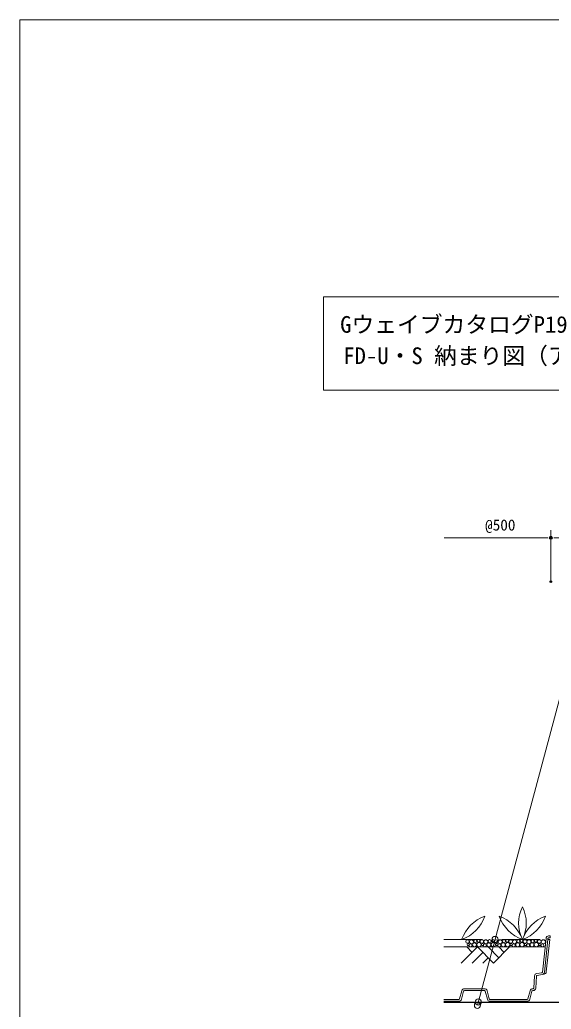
# Model space of a CAD drawing. Units: millimetres, scale not verified. Extents: x -1485 to 1485, y -1050 to 1050.
# Drawn here: x -1485 to -785, y -253 to 1050 of the extents above; entities that cross this region are included whole.
import ezdxf
from ezdxf.enums import TextEntityAlignment as Align

# ---------------------------------------------------------------- set-up
doc = ezdxf.new("R2010")
doc.units = ezdxf.units.MM
doc.header["$LTSCALE"] = 4
doc.header["$PDMODE"] = 32
doc.header["$PDSIZE"] = 2
doc.linetypes.add('USER1', pattern=[19.05, 12.7, -6.35])
for name, color, linetype, lineweight in [('0-0_0', 7, 'Continuous', 18), ('0-4_BOUSUI', 1, 'Continuous', 18), ('0-8_sunpo', 7, 'Continuous', 18), ('0-9_MOJI', 7, 'Continuous', 18), ('0-A_ecom', 7, 'Continuous', 18), ('0-B_GREEN', 3, 'Continuous', 18), ('0-E_DECKM', 7, 'Continuous', 18)]:
    doc.layers.add(name, color=color, linetype=linetype, lineweight=lineweight)
doc.layers.add('0-1_DEFPOINTS', color=7, linetype='Continuous')
doc.styles.add('ＭＳ ゴシック', font='')
doc.styles.get('ＭＳ ゴシック').set_extended_font_data('MS Gothic')

# ---------------------------------------------------------------- blocks, each defined once
blk = doc.blocks.new('_Dot')
at = {"layer": '0-0_0'}
for p, q in [((-0.5, 0), (-1, 0)), ((0.25, 0), (-0.25, 0))]:
    blk.add_line(p, q, dxfattribs=at)
blk.add_circle((0, 0), 0.25, dxfattribs=at)
blk = doc.blocks.new('D2')
at = {"layer": '0-1_DEFPOINTS'}
for p in [(699.777, 1418.116), (699.777, 1360.194), (1199.777, 1360.194)]:
    blk.add_point(p, dxfattribs=at)
at = {"layer": '0-8_sunpo'}
for p, q in [((699.777, 1360.694), (699.777, 1428.116)), ((1199.777, 1360.694), (1199.777, 1428.116)), ((1191.777, 1418.116), (707.777, 1418.116))]:
    blk.add_line(p, q, dxfattribs=at)
at = {"layer": '0-8_sunpo', "xscale": 8, "yscale": 8, "rotation": 180}
blk.add_blockref('_Dot', (699.777, 1418.116), dxfattribs=at)
at = {"layer": '0-8_sunpo', "xscale": 8, "yscale": 8}
blk.add_blockref('_Dot', (1199.777, 1418.116), dxfattribs=at)
at = {"layer": '0-8_sunpo', "style": 'ＭＳ ゴシック'}
blk.add_text('500', height=14.66, dxfattribs=at).set_placement((934.777, 1423.116), align=Align.BOTTOM_LEFT)

msp = doc.modelspace()

# ---------------------------------------------------------------- linework, layer by layer
at = {"layer": '0-0_0'}
msp.add_lwpolyline([(-1485, -1050), (1485, -1050), (1485, 1050), (-1485, 1050)], close=True, dxfattribs=at)
at = {"layer": '0-4_BOUSUI'}
msp.add_line((-926.14, -243.801), (341.133, -243.937), dxfattribs=at)
at = {"layer": '0-8_sunpo'}
for p, q in [((-793.223, 368.116), (-925.89, 368.116)), ((-785.223, 310.694), (-785.223, 368.116))]:
    msp.add_line(p, q, dxfattribs=at)
at = {"layer": '0-9_MOJI'}
msp.add_line((-882.019, -247.491), (-749.109, 248.535), dxfattribs=at)
msp.add_lwpolyline([(-1084.586, 562.23), (193.986, 562.23), (193.986, 685.297), (-1084.586, 685.297)], close=True, dxfattribs=at)
for centre in [(-858.764, -160.701), (-882.019, -247.491), (-880.869, -243.201)]:
    msp.add_circle(centre, 4, dxfattribs=at)
at = {"layer": '0-A_ecom', "color": 3, "linetype": 'USER1'}
msp.add_line((-926.14, -160.701), (-789.214, -160.701), dxfattribs=at)
at = {"layer": '0-A_ecom'}
for p, q in [((-791.583, -159.332), (-796.283, -203.672)), ((-926.14, -170.701), (-792.788, -170.701)), ((-881.962, -170.701), (-903.175, -191.914)), ((-896.104, -170.701), (-889.033, -177.772)), ((-874.891, -177.772), (-889.033, -191.914)), ((-881.962, -170.701), (-860.749, -191.914)), ((-867.82, -170.701), (-853.678, -184.843)), ((-839.536, -170.701), (-860.749, -191.914)), ((-853.678, -170.701), (-846.607, -177.772)), ((-867.82, -184.843), (-874.891, -191.914)), ((-797.121, -204.554), (-803.717, -205.596)), ((-803.327, -208.065), (-796.731, -207.024)), ((-796.731, -207.024), (-794.175, -206.62)), ((-806.665, -208.854), (-807.571, -224.758)), ((-805.075, -224.9), (-804.169, -208.996)), ((-902.537, -228.295), (-905.394, -238.96)), ((-902.979, -239.607), (-900.122, -228.942)), ((-872.69, -225.701), (-899.156, -225.701)), ((-899.156, -228.201), (-872.69, -228.201)), ((-871.725, -228.942), (-868.867, -239.607)), ((-866.452, -238.96), (-869.31, -228.295)), ((-812.537, -228.295), (-815.394, -238.96)), ((-812.979, -239.607), (-810.122, -228.942)), ((-808.569, -225.701), (-809.156, -225.701)), ((-809.156, -228.201), (-808.569, -228.201)), ((-906.36, -239.701), (-926.14, -239.701)), ((-926.14, -242.201), (-906.36, -242.201)), ((-816.36, -239.701), (-865.486, -239.701)), ((-865.486, -242.201), (-816.36, -242.201))]:
    msp.add_line(p, q, dxfattribs=at)
at = {"layer": '0-A_ecom', "color": 1}
for p, q in [((41.696, -243.201), (-926.14, -243.201)), ((41.696, -243.801), (-926.14, -243.801))]:
    msp.add_line(p, q, dxfattribs=at)
at = {"layer": '0-A_ecom'}
for points in [[(-788.103, -158.701), (-786.223, -158.701), (-786.223, -156.201), (-788.103, -156.201)], [(-793.797, -203.935), (-789.214, -160.701), (-789.097, -159.595)], [(-791.24, -203.531), (-786.7, -160.701), (-789.214, -160.701)]]:
    msp.add_lwpolyline(points, dxfattribs=at)
for centre, radius in [((-895.078, -163.433), 2.322), ((-894.318, -167.633), 1.311), ((-891.027, -168.575), 1.925), ((-889.854, -163.844), 2.658), ((-885.774, -167.975), 2.579), ((-884.859, -163.032), 2.127), ((-880.038, -167.615), 2.903), ((-880.64, -162.593), 1.865), ((-876.135, -163.433), 2.322), ((-875.375, -167.633), 1.311), ((-872.084, -168.575), 1.925), ((-870.912, -163.844), 2.658), ((-866.832, -167.975), 2.579), ((-865.916, -163.032), 2.127), ((-861.096, -167.615), 2.903), ((-861.697, -162.593), 1.865), ((-857.192, -163.433), 2.322), ((-856.432, -167.633), 1.311), ((-853.141, -168.575), 1.925), ((-851.969, -163.844), 2.658), ((-847.889, -167.975), 2.579), ((-846.973, -163.032), 2.127), ((-842.153, -167.615), 2.903), ((-842.754, -162.593), 1.865), ((-838.249, -163.433), 2.322), ((-837.489, -167.633), 1.311), ((-834.199, -168.575), 1.925), ((-833.026, -163.844), 2.658), ((-828.946, -167.975), 2.579), ((-828.03, -163.032), 2.127), ((-823.21, -167.615), 2.903), ((-823.811, -162.593), 1.865), ((-819.307, -163.433), 2.322), ((-818.547, -167.633), 1.311), ((-815.256, -168.575), 1.925), ((-814.083, -163.844), 2.658), ((-810.003, -167.975), 2.579), ((-809.088, -163.032), 2.127), ((-804.267, -167.615), 2.903), ((-804.869, -162.593), 1.865), ((-800.364, -163.433), 2.322), ((-799.604, -167.633), 1.311), ((-796.313, -168.575), 1.925), ((-795.141, -163.844), 2.658)]:
    msp.add_circle(centre, radius, dxfattribs=at)
for centre, radius, start, end in [((-788.103, -159.701), 3.5, 90, 173.94924), ((-788.103, -159.701), 1, 90, 173.94942), ((-803.171, -209.053), 3.5, 98.97689, 176.74065), ((-803.171, -209.053), 1, 98.97687, 176.74065), ((-797.278, -203.566), 1, 278.97689, 353.94924), ((-797.278, -203.566), 3.5, 278.97687, 353.94924), ((-794.721, -203.163), 3.5, 278.97687, 353.94924), ((-899.156, -229.201), 3.5, 90, 164.99996), ((-899.156, -229.201), 1, 90, 165.00003), ((-872.69, -229.201), 3.5, 15.00004, 90), ((-872.69, -229.201), 1, 14.99997, 90), ((-809.156, -229.201), 3.5, 90, 164.99996), ((-809.156, -229.201), 1, 90, 165.00003), ((-808.569, -224.701), 1, 270, 356.74065), ((-808.569, -224.701), 3.5, 270, 356.74065), ((-906.36, -238.701), 1, 270, 344.99996), ((-906.36, -238.701), 3.5, 270, 345.00003), ((-865.486, -238.701), 3.5, 194.99997, 270), ((-865.486, -238.701), 1, 195.00004, 270), ((-816.36, -238.701), 1, 270, 344.99996), ((-816.36, -238.701), 3.5, 270, 345.00003)]:
    msp.add_arc(centre, radius, start, end, dxfattribs=at)
at = {"layer": '0-B_GREEN'}
for centre, radius, start, end in [((-854.051, -178.677), 51.907, 110.6415, 159.73837), ((-918.494, -114.66), 48.659, 288.88305, 341.49791), ((-871.441, -178.677), 51.907, 20.26163, 69.3585), ((-806.998, -114.66), 48.659, 198.50209, 251.11695), ((-780.531, -139.308), 47.326, 153.12829, 206.87401), ((-864.961, -139.308), 47.326, 333.12599, 26.87171), ((-774.051, -178.677), 51.907, 110.6415, 159.73837), ((-838.494, -114.66), 48.659, 288.88305, 341.49791)]:
    msp.add_arc(centre, radius, start, end, dxfattribs=at)
at = {"layer": '0-E_DECKM'}
msp.add_line((-785.223, 353.821), (-785.223, 310.194), dxfattribs=at)

# ---------------------------------------------------------------- block references
at = {"layer": '0-8_sunpo'}
msp.add_blockref('D2', (-1485, -1050), dxfattribs=at)
at = {"layer": '0-8_sunpo', "xscale": -8, "yscale": 8, "rotation": 180}
msp.add_blockref('_Dot', (-785.223, 368.116), dxfattribs=at)

# ---------------------------------------------------------------- texts
at = {"layer": '0-8_sunpo', "style": 'ＭＳ ゴシック'}
msp.add_text('@500', height=14.66, dxfattribs=at).set_placement((-871.793, 373.116), align=Align.BOTTOM_LEFT)
at = {"layer": '0-9_MOJI', "style": 'ＭＳ ゴシック'}
for s, p in [('GウェイブカタログP19', (-1062.838, 631.322)), ('FD-U・S 納まり図（アスファルト防水露出断熱仕様 / FDウォール100R）', (-1058.809, 590.11))]:
    msp.add_text(s, height=21.99, dxfattribs=at).set_placement(p, align=Align.BOTTOM_LEFT)

doc.saveas('drawing.dxf')
